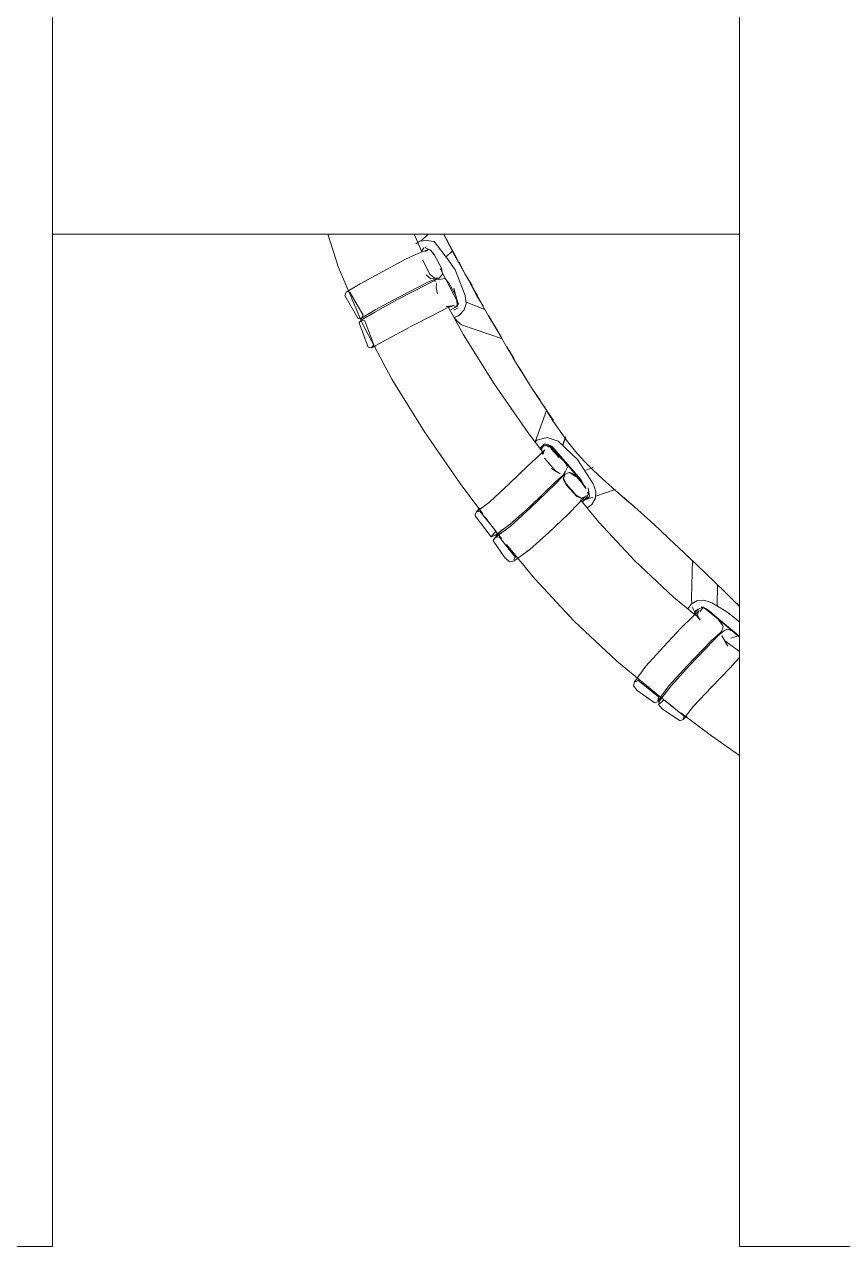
# Model space of a CAD drawing. Header units: millimetres. Extents: x -67152 to -48359, y -6192 to 21191.
# Drawn here: x -64764.7 to -64441.5, y 544.5 to 1027.4 of the extents above; entities that cross this region are included whole.
import ezdxf

# ---------------------------------------------------------------- set-up
doc = ezdxf.new("R2010")
doc.units = ezdxf.units.MM
doc.layers.add('G-IMPT', color=8, linetype='Continuous', lineweight=9)
doc.layers.add('I-FURN', color=30, linetype='Continuous', lineweight=9)

# ---------------------------------------------------------------- blocks, each defined once
blk = doc.blocks.new('PM_001 - PM_001-3564975-Nivel 1 Oficinas')
at = {"layer": 'I-FURN'}
for p, q in [((1257.14, 400), (1207.14, 400)), ((1257.14, -1900), (1257.14, 400)), ((1528.57, 400), (1528.57, -1900)), ((1578.57, 400), (1528.57, 400)), ((1528.57, 0), (1257.14, 0))]:
    blk.add_line(p, q, dxfattribs=at)
blk = doc.blocks.new('S_009 - SILLON_ICV__DWG-3564919-Nivel 1 Oficinas')
at = {"layer": 'G-IMPT'}
for p, q in [((-44.15, 360.96), (-36.08, 362.38)), ((-36.08, 362.38), (-33.77, 362.06)), ((37.75, 362.24), (35.45, 361.93)), ((45.82, 360.79), (37.75, 362.24)), ((-57.15, 355.6), (-57.08, 357.59)), ((-56.6, 358.8), (-57.08, 357.59)), ((-56.38, 356.43), (-57.08, 357.59)), ((-57.08, 357.59), (-56.21, 350.98)), ((-56.6, 358.8), (-56.29, 358.96)), ((-56.38, 356.43), (-46.02, 357.52)), ((-56.29, 358.96), (-48.16, 360.55)), ((-51.05, 356.83), (-45.36, 357.61)), ((-48.16, 360.55), (-45.97, 360.29)), ((-46.25, 357.42), (-45.97, 360.29)), ((-46.25, 357.42), (-46.02, 357.52)), ((-45.25, 358.97), (-45.97, 360.29)), ((-45.36, 357.61), (-22.04, 359.8)), ((-45.25, 358.97), (-44.23, 351.52)), ((-44.52, 360.79), (-45.04, 359.29)), ((-44.99, 357.65), (-45.04, 359.29)), ((-43.77, 358.17), (-44.7, 359.46)), ((-43.62, 352.14), (-44.7, 359.46)), ((-44.52, 360.79), (-44.15, 360.96)), ((-43.77, 358.17), (-33.4, 359.22)), ((-32.84, 360.69), (-33.77, 362.06)), ((-33.73, 358.96), (-33.19, 360.43)), ((-33.4, 359.22), (-33.73, 358.96)), ((-31.67, 353.08), (-32.84, 360.69)), ((0.84, 360.59), (-22.04, 359.8)), ((23.71, 359.72), (0.84, 360.59)), ((41.21, 358.01), (23.71, 359.72)), ((33.31, 352.96), (34.51, 360.56)), ((34.51, 360.56), (35.45, 361.93)), ((35.39, 358.83), (34.86, 360.3)), ((35.39, 358.83), (35.07, 359.09)), ((35.07, 359.09), (45.43, 358.01)), ((47.02, 357.44), (44.13, 357.72)), ((46.36, 359.29), (45.25, 351.98)), ((46.36, 359.29), (45.43, 358.01)), ((46.19, 360.62), (45.82, 360.79)), ((46.92, 358.8), (45.86, 351.35)), ((46.19, 360.62), (46.32, 358.93)), ((46.19, 360.62), (46.36, 359.29)), ((46.19, 360.62), (46.58, 355.25)), ((46.32, 358.93), (46.58, 355.25)), ((46.36, 359.29), (46.44, 357.91)), ((47.64, 360.12), (46.92, 358.8)), ((47.02, 357.44), (54.83, 356.34)), ((47.91, 357.25), (47.64, 360.12)), ((57.95, 358.75), (47.64, 360.12)), ((57.85, 350.77), (58.73, 357.37)), ((58.26, 358.59), (57.95, 358.75)), ((58.73, 357.37), (58.04, 356.22)), ((58.26, 358.59), (58.73, 357.37)), ((58.81, 355.38), (58.73, 357.37)), ((-69.54, 354.3), (-82.79, 351.88)), ((-69.54, 354.3), (-54.51, 356.36)), ((-31.67, 353.08), (-31.19, 342.79)), ((32.8, 342.67), (33.31, 352.96)), ((47.91, 357.25), (47.68, 357.34)), ((47.68, 357.34), (58.04, 356.22)), ((56.43, 356.11), (71.19, 354.03)), ((71.19, 354.03), (95.55, 349.5)), ((-56.21, 350.98), (-55.85, 340.63)), ((-44.23, 351.52), (-43.72, 340.8)), ((-43.19, 341.44), (-43.62, 352.14)), ((44.79, 341.28), (45.25, 351.98)), ((45.31, 340.64), (45.86, 351.35)), ((57.44, 340.42), (57.85, 350.77)), ((95.55, 349.5), (119.44, 343.85)), ((142.8, 336.68), (119.44, 343.85)), ((-55.7, 330.28), (-55.85, 340.63)), ((-43.45, 327.18), (-43.72, 340.8)), ((-43.19, 341.44), (-42.88, 327.74)), ((-30.87, 332.72), (-31.19, 342.79)), ((32.44, 332.6), (32.8, 342.67)), ((44.43, 327.58), (44.79, 341.28)), ((45, 327.02), (45.31, 340.64)), ((57.44, 340.42), (57.26, 330.07)), ((131.97, 334.19), (133.91, 340.76)), ((133.25, 339.22), (133.91, 340.76)), ((135.02, 341.56), (133.91, 340.76)), ((133.91, 340.76), (134.09, 339.33)), ((143.35, 335.12), (134.09, 339.33)), ((135.02, 341.56), (144.26, 337.31)), ((129.04, 324.69), (131.97, 334.19)), ((142.8, 336.68), (165.58, 327.62)), ((144.48, 335.93), (142.98, 329.9)), ((144.48, 335.93), (143.35, 335.12)), ((143.43, 329.18), (144.95, 335.39)), ((144.26, 337.31), (144.48, 335.93)), ((145.7, 336.3), (144.73, 335.35)), ((144.95, 335.39), (145.41, 334.03)), ((145.41, 334.03), (155.51, 331.35)), ((145.7, 336.3), (145.92, 336.35)), ((156.03, 333.64), (145.92, 336.35)), ((156.03, 333.64), (156.5, 332.31)), ((-55.48, 324.57), (-55.7, 330.28)), ((-30.87, 332.72), (-30.95, 326.25)), ((32.49, 326.13), (32.44, 332.6)), ((57.26, 330.07), (56.98, 323.65)), ((140.12, 320.07), (142.98, 329.9)), ((140.46, 319.34), (143.43, 329.18)), ((154.99, 326.09), (156.5, 332.31)), ((155.27, 331.24), (155.51, 331.35)), ((-53.78, 322.87), (-46.73, 324)), ((-49.02, 324.6), (-46.76, 324.04)), ((-46.76, 324.04), (-44.44, 323.42)), ((-46.73, 324), (-44.44, 323.42)), ((-43.61, 321.55), (-43.32, 324.7)), ((-43.32, 324.7), (-43.45, 327.18)), ((-43.14, 322.33), (-42.98, 325.19)), ((-42.88, 327.74), (-42.98, 325.19)), ((-34.03, 325.03), (-31.82, 324.55)), ((-34.03, 325.03), (-31.65, 324.78)), ((-31.03, 322.71), (-31.82, 324.55)), ((-31.65, 324.78), (-28.04, 323.66)), ((-31.48, 325.07), (-20.16, 326.09)), ((-31.03, 322.71), (-30.95, 326.25)), ((-30.32, 322.6), (-30.42, 325.17)), ((-30.25, 324.04), (-30.07, 323.26)), ((-27.08, 323.15), (-27.43, 325.43)), ((-20.16, 326.09), (0.77, 326.75)), ((21.7, 326.01), (0.77, 326.75)), ((21.7, 326.01), (33.02, 324.95)), ((28.97, 325.33), (28.61, 323.04)), ((30.71, 321.5), (31.8, 323.68)), ((31.49, 321.69), (31.79, 323.93)), ((35.05, 325.02), (31.8, 323.68)), ((31.95, 325.05), (31.85, 322.48)), ((32.56, 322.59), (32.49, 326.13)), ((32.56, 322.59), (33.28, 324.26)), ((35.54, 324.81), (33.28, 324.26)), ((41.03, 324.81), (35.05, 325.02)), ((35.54, 324.81), (41.55, 324.42)), ((41.03, 324.81), (43.7, 323.99)), ((41.55, 324.42), (43.79, 323.56)), ((44.41, 322.04), (43.7, 323.99)), ((44.41, 322.04), (43.79, 323.56)), ((44.43, 327.58), (44.62, 323.26)), ((44.79, 322.84), (45, 327.02)), ((48.27, 323.82), (45.97, 323.25)), ((45.97, 323.25), (47.6, 323.75)), ((49.88, 324.3), (47.6, 323.75)), ((48.27, 323.82), (54.69, 323.38)), ((56.97, 320.86), (56.98, 323.65)), ((125.75, 314.47), (128.88, 324.16)), ((152.09, 316.29), (154.99, 326.09)), ((177.85, 321.33), (165.58, 327.62)), ((-32.62, 320.16), (-49.81, 318.9)), ((-47.97, 318.83), (-49.72, 318.81)), ((-47.97, 318.83), (-49.68, 318.77)), ((-46.55, 318.88), (-49.55, 318.64)), ((-49.34, 318.43), (-47.64, 321.64)), ((-47.64, 321.64), (-49.34, 318.43)), ((-47.97, 318.83), (-31.2, 320.58)), ((-47.97, 318.83), (-32.62, 320.16)), ((-46.55, 318.88), (-44.02, 320.1)), ((-44.02, 320.1), (-43.61, 321.55)), ((-42.35, 320.56), (-43.14, 322.33)), ((-41.95, 320.34), (-42.35, 320.56)), ((-40, 319.6), (-41.95, 320.34)), ((-38.8, 319.83), (-41.95, 320.34)), ((-41.95, 320.34), (-38.47, 319.69)), ((-33.89, 319.93), (-40, 319.6)), ((-36.73, 319.95), (-33.67, 320.13)), ((-33.89, 319.93), (-31.44, 320.82)), ((-32.62, 320.16), (-30.74, 321.19)), ((-31.2, 320.58), (-32.62, 320.16)), ((-32.56, 320.47), (-31.44, 320.82)), ((-31.24, 320.92), (-31.6, 322.67)), ((-31.2, 320.58), (-30.32, 322.6)), ((-31.2, 320.58), (-30.74, 321.19)), ((-29.45, 318.45), (-27.82, 320.36)), ((-27.08, 323.15), (-27.82, 320.36)), ((-25.45, 321.35), (-27.16, 322.87)), ((-25.45, 321.35), (-15.15, 310.43)), ((29.78, 319.6), (26.19, 312.3)), ((29.34, 320.26), (28.61, 323.04)), ((29.34, 320.26), (30.96, 318.34)), ((30.69, 321.47), (30.29, 320.66)), ((34.28, 319.38), (31.45, 321.4)), ((31.45, 321.4), (32.73, 320.46)), ((32.73, 320.46), (31.85, 322.48)), ((33.26, 320.77), (32.27, 321.07)), ((32.73, 320.46), (32.27, 321.07)), ((32.8, 322.57), (32.45, 322.04)), ((34.28, 319.38), (32.73, 320.46)), ((38.61, 319.15), (34.71, 320.2)), ((40.33, 319.34), (34.71, 320.2)), ((35.49, 319.94), (34.93, 319.99)), ((35.49, 319.94), (41.51, 319.45)), ((38.61, 319.15), (36.47, 319.8)), ((38.61, 319.15), (57.31, 318.52)), ((38.61, 319.15), (55.98, 317.92)), ((55.98, 317.92), (40.33, 319.34)), ((40.93, 319.76), (43.62, 320.2)), ((41.51, 319.45), (43.62, 320.2)), ((42.22, 319.67), (41.86, 318.98)), ((42.22, 319.67), (43.62, 320.2)), ((43.62, 320.2), (43.87, 320.4)), ((44.41, 322.04), (43.87, 320.4)), ((44.41, 322.04), (44.62, 323.26)), ((45.13, 321.38), (44.79, 322.84)), ((45.13, 321.38), (45.81, 319.45)), ((45.81, 319.45), (48.07, 318.7)), ((50.82, 318.97), (55.69, 318.82)), ((55.45, 318.05), (57.73, 318.77)), ((55.98, 317.92), (58.78, 319.35)), ((66.36, 320.83), (56.19, 322.22)), ((56.92, 322.5), (56.29, 322.84)), ((56.97, 320.86), (56.29, 322.84)), ((57.96, 319.26), (56.4, 318.6)), ((56.5, 318.98), (57.84, 319.24)), ((57.31, 318.52), (58.54, 320.19)), ((57.31, 318.52), (58.78, 319.35)), ((57.31, 318.52), (57.73, 318.77)), ((57.94, 321.98), (58.27, 320.78)), ((58.34, 320.51), (58.1, 319.58)), ((58.66, 321.26), (58.23, 321.94)), ((58.68, 322.06), (58.54, 320.19)), ((58.79, 321.91), (58.78, 319.35)), ((61.94, 320.4), (60.6, 318.16)), ((61.9, 321.35), (61.94, 320.4)), ((67.5, 309.41), (61.9, 321.31)), ((66.36, 320.83), (89.61, 316.63)), ((140.12, 320.07), (136.04, 307.39)), ((136.44, 306.73), (140.46, 319.34)), ((-45.57, 314.66), (-43.4, 314.75)), ((-43.4, 314.75), (-38.67, 315.34)), ((-32.49, 317.02), (-38.67, 315.34)), ((-34.84, 316.38), (-28.87, 310.24)), ((-32.49, 317.02), (-31.48, 317.47)), ((-31.48, 317.47), (-29.45, 318.45)), ((32.99, 317.35), (30.96, 318.34)), ((34, 316.9), (32.99, 317.35)), ((34, 316.9), (45.14, 314.51)), ((39.9, 315.12), (38.48, 312.35)), ((55.68, 314.81), (45.14, 314.51)), ((54.12, 318.2), (48.07, 318.7)), ((54.75, 311.45), (53.15, 314.74)), ((53.24, 314.74), (54.53, 312.01)), ((53.26, 314.74), (54.84, 311.43)), ((54.12, 318.2), (56.4, 318.6)), ((57.31, 318.52), (55.45, 318.05)), ((55.68, 314.81), (59, 316.39)), ((57.31, 318.52), (55.98, 317.92)), ((59, 316.39), (59.74, 316.85)), ((60.6, 318.16), (59.74, 316.85)), ((89.61, 316.63), (111.88, 311.5)), ((125.75, 314.47), (123.91, 308.46)), ((152.09, 316.29), (149.15, 306.62)), ((-37.48, 310.31), (-41.2, 310.29)), ((-37.48, 310.31), (-41.15, 310.24)), ((-41.15, 310.24), (-37.87, 310.3)), ((-37.48, 310.31), (-37.87, 310.3)), ((-37.48, 310.31), (-32.78, 310.35)), ((-32.78, 310.35), (-27.69, 310.4)), ((-22.6, 310.46), (-27.69, 310.4)), ((-17.51, 310.56), (-22.6, 310.46)), ((-7.69, 310.87), (-17.87, 310.54)), ((-17.87, 310.54), (-12.43, 310.69)), ((-12.43, 310.69), (-17.51, 310.56)), ((-7.69, 310.87), (-2.6, 311.05)), ((2.48, 311.22), (-2.6, 311.05)), ((2.48, 311.22), (7.55, 311.34)), ((12.62, 311.53), (7.55, 311.34)), ((17.36, 311.87), (12.62, 311.53)), ((22.41, 312.26), (17.36, 311.87)), ((22.68, 312.29), (17.66, 311.89)), ((22.41, 312.26), (17.66, 311.89)), ((22.68, 312.29), (27.71, 312.61)), ((32.75, 312.87), (27.71, 312.61)), ((32.75, 312.87), (37.8, 313.07)), ((37.8, 313.07), (42.85, 313.09)), ((47.91, 312.82), (42.85, 313.09)), ((47.91, 312.82), (52.93, 312.27)), ((57.91, 311.47), (52.93, 312.27)), ((57.91, 311.47), (62.84, 310.49)), ((67.58, 309.4), (62.71, 310.26)), ((67.73, 309.36), (62.71, 310.26)), ((62.84, 310.49), (67.73, 309.36)), ((72.45, 308.48), (67.58, 309.4)), ((115.16, 309.24), (99.8, 301.74)), ((123.66, 307.98), (111.88, 311.5)), ((117.46, 309.42), (115.16, 309.24)), ((117.46, 309.42), (119.23, 309.3)), ((119.26, 309.3), (118.57, 307.54)), ((72.17, 308.39), (77.04, 307.51)), ((72.17, 308.39), (77.32, 307.35)), ((72.45, 308.48), (77.32, 307.35)), ((77.04, 307.51), (81.93, 306.4)), ((81.55, 306.38), (86.48, 305.31)), ((81.55, 306.38), (86.83, 305.14)), ((81.93, 306.4), (86.83, 305.14)), ((91.41, 304.08), (86.48, 305.31)), ((118.57, 307.54), (118.55, 306.81)), ((118.62, 304.37), (118.55, 306.81)), ((118.62, 304.37), (119.75, 302.03)), ((121.38, 307.36), (120.83, 305.51)), ((124.69, 302.7), (121.43, 305.24)), ((122.29, 308.07), (121.76, 305.99)), ((121.88, 304.22), (121.76, 305.99)), ((122.14, 306.29), (121.79, 305.5)), ((121.88, 304.22), (121.85, 304.4)), ((124.35, 303), (121.85, 304.4)), ((122.54, 305.87), (123.91, 308.46)), ((122.54, 305.87), (124.57, 308.38)), ((124.57, 308.38), (123.79, 307.56)), ((130.56, 307.28), (132.53, 305.98)), ((133.81, 304.67), (132.53, 305.98)), ((134.49, 302.42), (135.53, 304.55)), ((135.24, 304.34), (134.61, 304.58)), ((136.04, 307.39), (134.83, 303.57)), ((134.89, 302.89), (136.62, 304.94)), ((136.44, 306.73), (135.53, 304.55)), ((139, 305.12), (136.62, 304.94)), ((147.02, 300.81), (149.15, 306.62)), ((96.31, 302.76), (91, 304.09)), ((95.94, 302.9), (91, 304.09)), ((96.31, 302.76), (91.41, 304.08)), ((95.94, 302.9), (100.85, 301.62)), ((100.44, 301.66), (105.38, 300.47)), ((100.44, 301.66), (105.75, 300.25)), ((105.75, 300.25), (100.85, 301.62)), ((110.28, 299.15), (104.93, 300.44)), ((104.93, 300.44), (109.87, 299.29)), ((110.28, 299.15), (105.38, 300.47)), ((112.98, 298.45), (120.23, 301.66)), ((122.35, 300), (119.75, 302.03)), ((123.93, 303.22), (121.88, 304.22)), ((136.79, 299.48), (121.88, 304.22)), ((132.34, 295.66), (122.35, 300)), ((123.93, 303.22), (127.57, 301.21)), ((124.69, 302.7), (130.41, 301.1)), ((127.57, 301.21), (124.81, 302.74)), ((132.74, 301.02), (130.41, 301.1)), ((133.63, 302.15), (132.74, 301.02)), ((133.63, 302.15), (134.83, 303.57)), ((134.49, 302.42), (135.73, 303.83)), ((134.49, 302.42), (134.89, 302.89)), ((134.49, 302.42), (134.65, 300.44)), ((136.56, 298.96), (134.65, 300.44)), ((138.16, 303.97), (135.73, 303.83)), ((143.91, 302.07), (138.16, 303.97)), ((143.91, 302.07), (144.1, 301.94)), ((145.9, 298.39), (147.02, 300.81)), ((153.43, 297.26), (146.66, 299.89)), ((146.87, 299.69), (147.25, 298.22)), ((147.25, 298.22), (146.88, 299.68)), ((150.16, 297.5), (150.56, 299.44)), ((114.77, 297.97), (109.87, 299.29)), ((119.23, 296.72), (114.33, 297.99)), ((119.62, 296.5), (114.33, 297.99)), ((114.77, 297.97), (119.62, 296.5)), ((123.66, 295.42), (118.75, 296.65)), ((124.08, 295.27), (118.75, 296.65)), ((124.08, 295.27), (119.23, 296.72)), ((128.52, 294.02), (123.15, 295.28)), ((128.07, 294.13), (123.15, 295.28)), ((123.66, 295.42), (128.52, 294.02)), ((136.89, 294.76), (132.34, 295.66)), ((142.45, 297.24), (136.56, 298.96)), ((136.89, 294.76), (146.1, 293.62)), ((142.38, 297.26), (144.77, 297.06)), ((142.38, 297.26), (144.69, 297.05)), ((142.45, 297.24), (144.77, 297.06)), ((144.77, 297.06), (144.69, 297.05)), ((144.77, 297.06), (146.23, 297.64)), ((145.13, 297.36), (147.04, 297.9)), ((145.7, 298.8), (145.48, 297.68)), ((146.1, 293.62), (148.46, 295.46)), ((146.78, 297.37), (147.04, 297.9)), ((150.16, 297.5), (148.46, 295.46)), ((149.82, 293.31), (149.94, 297.05)), ((128.52, 294.02), (128.07, 294.13)), ((132.95, 292.79), (128.07, 294.13)), ((128.07, 294.13), (133.32, 292.45)), ((128.52, 294.02), (133.32, 292.45)), ((137.73, 291.2), (132.48, 292.86)), ((132.48, 292.86), (137.34, 291.52)), ((137.73, 291.2), (132.95, 292.79)), ((141.71, 290.18), (136.85, 291.52)), ((136.85, 291.52), (142.11, 289.87)), ((142.11, 289.87), (137.34, 291.52)), ((138.36, 291.11), (138.42, 294.58)), ((145.38, 288.86), (141.2, 290.15)), ((141.2, 290.15), (145.49, 288.97)), ((145.42, 288.9), (141.71, 290.18))]:
    blk.add_line(p, q, dxfattribs=at)
blk = doc.blocks.new('S_009 - S_009-3564977-Nivel 1 Oficinas')
blk.add_blockref('S_009 - SILLON_ICV__DWG-3564919-Nivel 1 Oficinas', (0, -360))

msp = doc.modelspace()

# ---------------------------------------------------------------- block references
at = {"layer": 'I-FURN'}
for name, p, rotation in [('PM_001 - PM_001-3564975-Nivel 1 Oficinas', (-63225.04, 944.53), 180), ('S_009 - S_009-3564977-Nivel 1 Oficinas', (-64546.46, 791.43), 135.0000000000004)]:
    msp.add_blockref(name, p, dxfattribs=dict(at, rotation=rotation))

doc.saveas('drawing.dxf')
